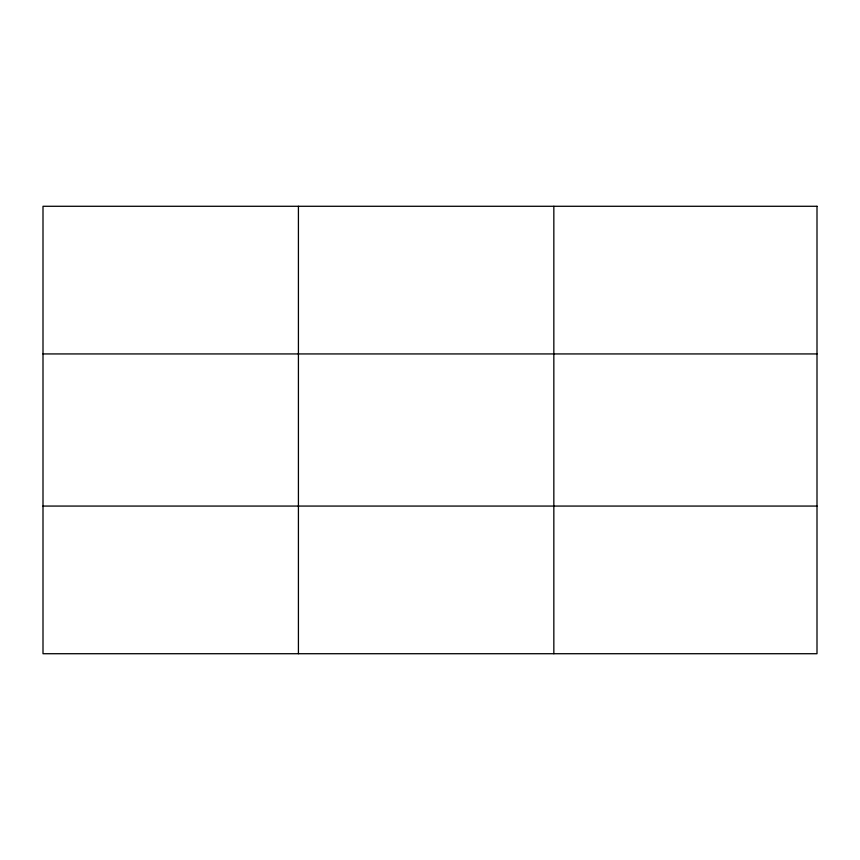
<?xml version="1.0" encoding="UTF-8"?>
<svg xmlns="http://www.w3.org/2000/svg" width="860" height="860" viewBox="0 0 860 860"><rect width="100%" height="100%" fill="white"/><g stroke="black" fill="none" stroke-linecap="round" stroke-linejoin="round"><path stroke-width="1.29" d="M298.42 653.718L298.42 206.282M553.84 653.718L553.84 206.282M43 353.933L817 353.933M43 506.067L817 506.067M817 206.282L817 653.718L43 653.718L43 206.282L817 206.282"/></g></svg>
